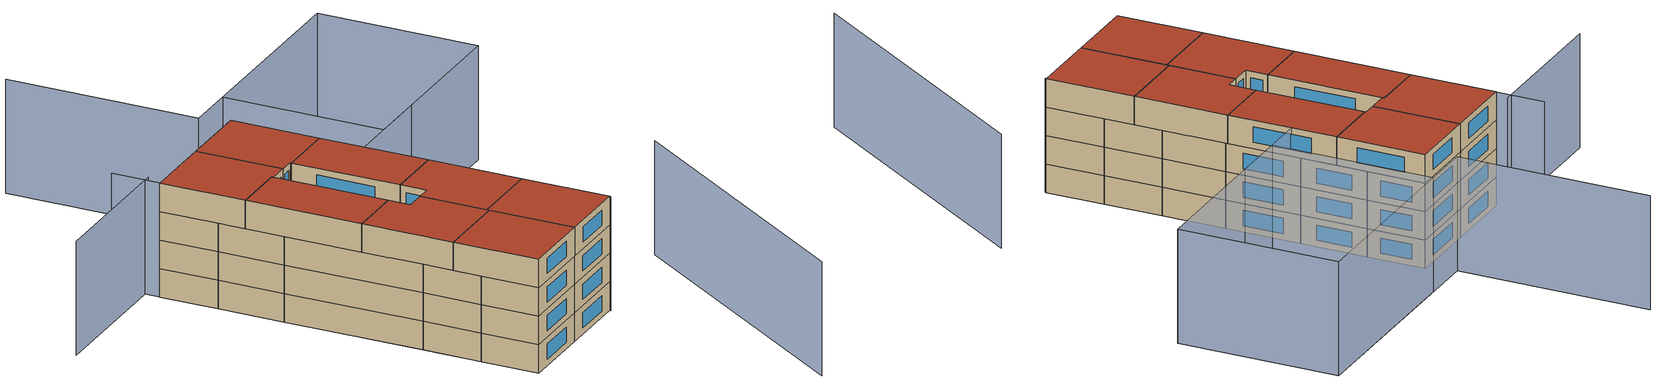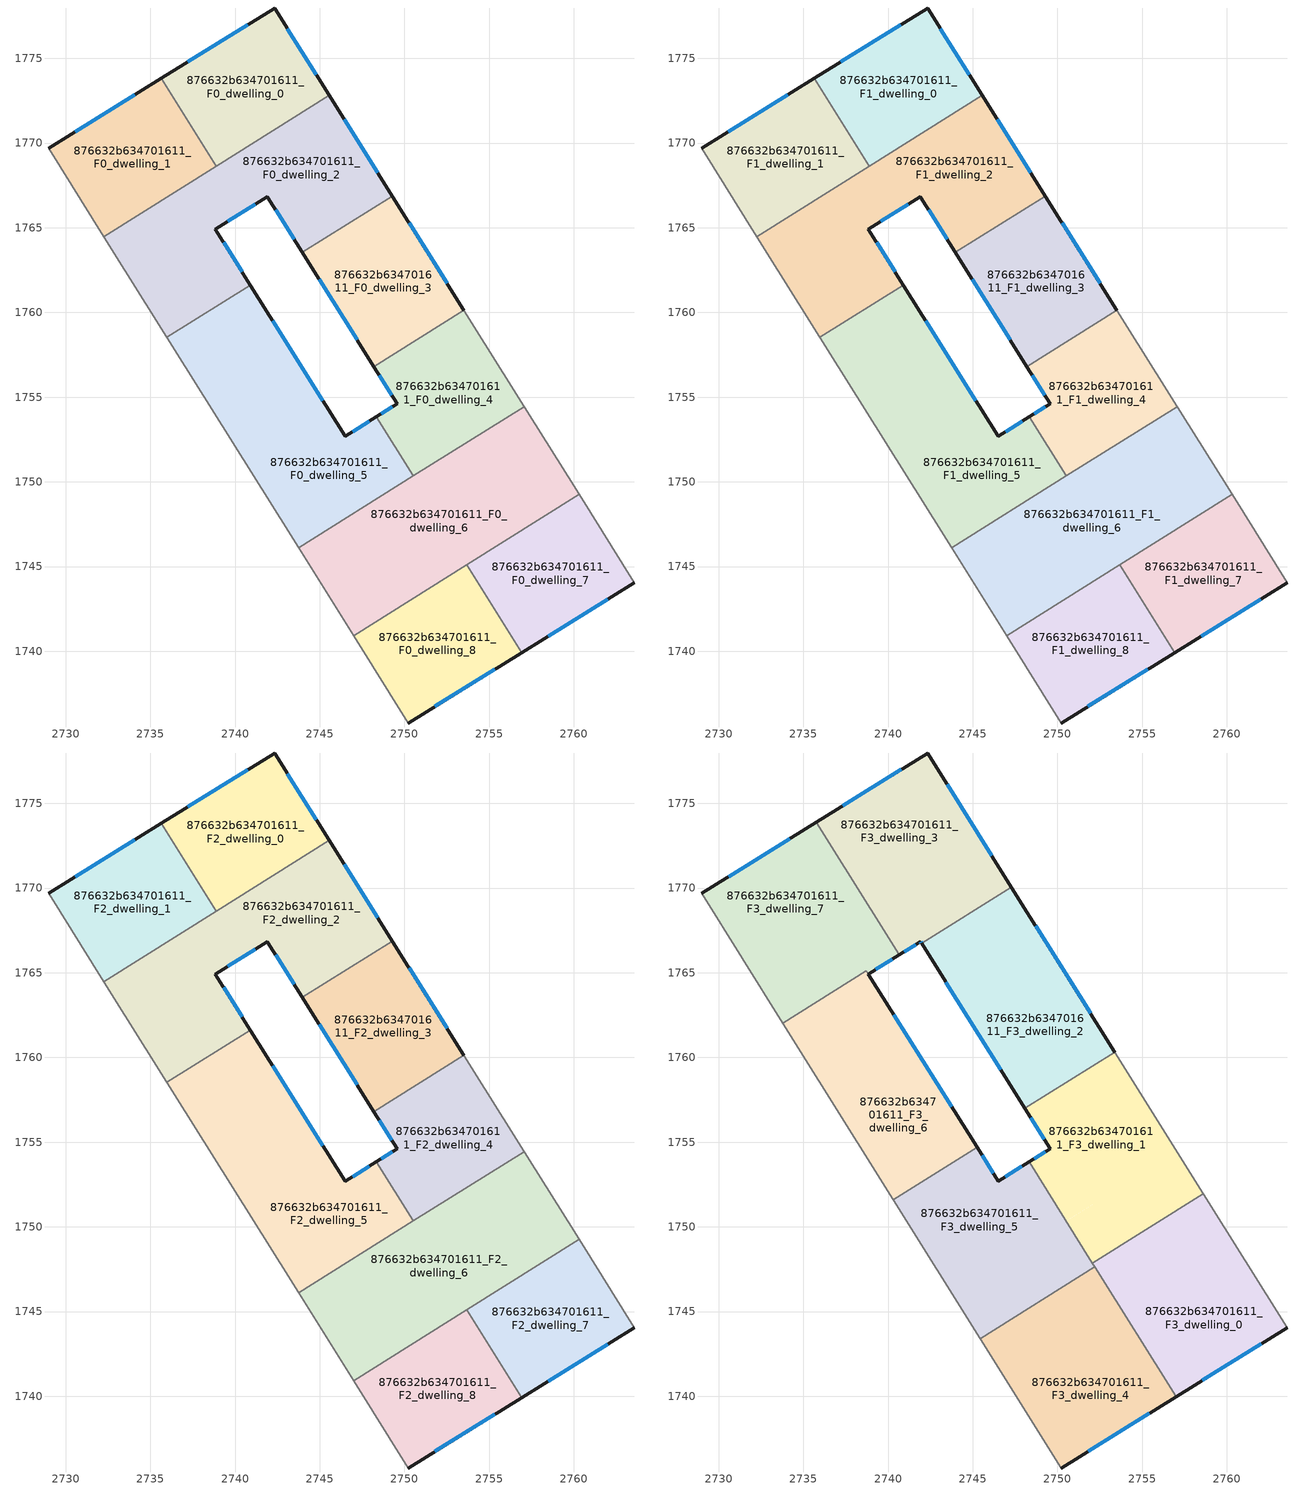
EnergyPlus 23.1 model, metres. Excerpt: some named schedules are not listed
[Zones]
876632b634701611_F0_dwelling_0
 floor ground (EU_floor_Construction): 2742.33,1777.97 2745.57,1772.81 2738.9,1768.64 2735.66,1773.82 z0
 wall outside (EU_wall_Construction): 2745.57,1772.81 2742.33,1777.97 2735.66,1773.82 z0:3
 wall to 876632b634701611_F0_dwelling_1 (EU_wall_Construction): 2735.66,1773.82 2738.9,1768.64 z0:3
 wall to 876632b634701611_F0_dwelling_2 (EU_wall_Construction): 2738.9,1768.64 2745.57,1772.81 z0:3
 window (EU_Window_Construction): 2744.81,1774.02 2743.09,1776.76 / 2740.76,1777 2737.22,1774.8 z0.7:2.3
876632b634701611_F0_dwelling_1
 floor ground (EU_floor_Construction): 2735.66,1773.82 2738.9,1768.64 2732.26,1764.48 2729,1769.68 z0
 wall outside (EU_wall_Construction): 2735.66,1773.82 2729,1769.68 z0:3
 wall adiabatic (EU_wall_Construction): 2729,1769.68 2732.26,1764.48 z0:3
 wall to 876632b634701611_F0_dwelling_2 (EU_wall_Construction): 2732.26,1764.48 2738.9,1768.64 z0:3
 window (EU_Window_Construction): 2734.09,1772.85 2730.56,1770.66 z0.7:2.3
876632b634701611_F0_dwelling_2
 floor ground (EU_floor_Construction): 2745.57,1772.81 2749.29,1766.87 2743.98,1763.54 2741.91,1766.84 2738.84,1764.93 2740.91,1761.62 2735.98,1758.54 2732.26,1764.48 z0
 wall outside (EU_wall_Construction): 2740.91,1761.62 2738.84,1764.93 2741.91,1766.84 2743.98,1763.54 / 2749.29,1766.87 2745.57,1772.81 z0:3
 wall to 876632b634701611_F0_dwelling_5 (EU_wall_Construction): 2735.98,1758.54 2740.91,1761.62 z0:3
 wall adiabatic (EU_wall_Construction): 2732.26,1764.48 2735.98,1758.54 z0:3
 wall to 876632b634701611_F0_dwelling_3 (EU_wall_Construction): 2743.98,1763.54 2749.29,1766.87 z0:3
 window (EU_Window_Construction): 2740.42,1762.4 2739.33,1764.15 / 2748.41,1768.26 2746.44,1771.41 / 2742.4,1766.07 2743.5,1764.32 / 2739.56,1765.38 2741.19,1766.39 z0.7:2.3
876632b634701611_F0_dwelling_3
 floor ground (EU_floor_Construction): 2749.29,1766.87 2753.51,1760.13 2748.2,1756.81 2743.98,1763.54 z0
 wall outside (EU_wall_Construction): 2753.51,1760.13 2749.29,1766.87 / 2743.98,1763.54 2748.2,1756.81 z0:3
 wall to 876632b634701611_F0_dwelling_4 (EU_wall_Construction): 2748.2,1756.81 2753.51,1760.13 z0:3
 window (EU_Window_Construction): 2752.51,1761.71 2750.28,1765.28 / 2744.97,1761.96 2747.21,1758.39 z0.7:2.3
876632b634701611_F0_dwelling_4
 floor ground (EU_floor_Construction): 2753.51,1760.13 2757.07,1754.44 2750.53,1750.35 2748.34,1753.84 2749.58,1754.61 2748.2,1756.81 z0
 wall outside (EU_wall_Construction): 2748.2,1756.81 2749.58,1754.61 2748.34,1753.84 z0:3
 wall adiabatic (EU_wall_Construction): 2757.07,1754.44 2753.51,1760.13 z0:3
 wall to 876632b634701611_F0_dwelling_5 (EU_wall_Construction): 2748.34,1753.84 2750.53,1750.35 z0:3
 wall to 876632b634701611_F0_dwelling_6 (EU_wall_Construction): 2750.53,1750.35 2757.07,1754.44 z0:3
 window (EU_Window_Construction): 2748.52,1756.29 2749.25,1755.13 / 2749.29,1754.43 2748.63,1754.02 z0.7:2.3
876632b634701611_F0_dwelling_5
 floor ground (EU_floor_Construction): 2748.34,1753.84 2750.53,1750.35 2743.76,1746.11 2735.98,1758.54 2740.91,1761.62 2746.5,1752.7 z0
 wall outside (EU_wall_Construction): 2748.34,1753.84 2746.5,1752.7 2740.91,1761.62 z0:3
 wall adiabatic (EU_wall_Construction): 2735.98,1758.54 2743.76,1746.11 z0:3
 wall to 876632b634701611_F0_dwelling_6 (EU_wall_Construction): 2743.76,1746.11 2750.53,1750.35 z0:3
 window (EU_Window_Construction): 2747.91,1753.57 2746.93,1752.96 / 2745.19,1754.79 2742.22,1759.53 z0.7:2.3
876632b634701611_F0_dwelling_6
 floor ground (EU_floor_Construction): 2757.07,1754.44 2760.31,1749.26 2747,1740.93 2743.76,1746.11 z0
 wall adiabatic (EU_wall_Construction): 2760.31,1749.26 2757.07,1754.44 / 2743.76,1746.11 2747,1740.93 z0:3
 wall to 876632b634701611_F0_dwelling_8 (EU_wall_Construction): 2747,1740.93 2753.67,1745.1 z0:3
 wall to 876632b634701611_F0_dwelling_7 (EU_wall_Construction): 2753.67,1745.1 2760.31,1749.26 z0:3
876632b634701611_F0_dwelling_7
 floor ground (EU_floor_Construction): 2760.31,1749.26 2763.57,1744.06 2756.91,1739.92 2753.67,1745.1 z0
 wall outside (EU_wall_Construction): 2756.91,1739.92 2763.57,1744.06 z0:3
 wall adiabatic (EU_wall_Construction): 2763.57,1744.06 2760.31,1749.26 z0:3
 wall to 876632b634701611_F0_dwelling_8 (EU_wall_Construction): 2753.67,1745.1 2756.91,1739.92 z0:3
 window (EU_Window_Construction): 2758.47,1740.89 2762,1743.09 z0.7:2.3
876632b634701611_F0_dwelling_8
 floor ground (EU_floor_Construction): 2753.67,1745.1 2756.91,1739.92 2750.23,1735.77 2747,1740.93 z0
 wall outside (EU_wall_Construction): 2750.23,1735.77 2756.91,1739.92 z0:3
 wall adiabatic (EU_wall_Construction): 2747,1740.93 2750.23,1735.77 z0:3
 window (EU_Window_Construction): 2751.8,1736.74 2755.34,1738.95 z0.7:2.3
876632b634701611_F1_dwelling_0
 floor to 876632b634701611_F0_dwelling_0 (EU_floor_Construction): 2742.33,1777.97 2745.57,1772.81 2738.9,1768.64 2735.66,1773.82 z3
 wall outside (EU_wall_Construction): 2745.57,1772.81 2742.33,1777.97 2735.66,1773.82 z3:6
 wall to 876632b634701611_F1_dwelling_1 (EU_wall_Construction): 2735.66,1773.82 2738.9,1768.64 z3:6
 wall to 876632b634701611_F1_dwelling_2 (EU_wall_Construction): 2738.9,1768.64 2745.57,1772.81 z3:6
 window (EU_Window_Construction): 2744.81,1774.02 2743.09,1776.76 / 2740.76,1777 2737.22,1774.8 z3.7:5.3
876632b634701611_F1_dwelling_1
 floor to 876632b634701611_F0_dwelling_1 (EU_floor_Construction): 2735.66,1773.82 2738.9,1768.64 2732.26,1764.48 2729,1769.68 z3
 wall outside (EU_wall_Construction): 2735.66,1773.82 2729,1769.68 z3:6
 wall adiabatic (EU_wall_Construction): 2729,1769.68 2732.26,1764.48 z3:6
 wall to 876632b634701611_F1_dwelling_2 (EU_wall_Construction): 2732.26,1764.48 2738.9,1768.64 z3:6
 window (EU_Window_Construction): 2734.09,1772.85 2730.56,1770.66 z3.7:5.3
876632b634701611_F1_dwelling_2
 floor to 876632b634701611_F0_dwelling_2 (EU_floor_Construction): 2745.57,1772.81 2749.29,1766.87 2743.98,1763.54 2741.91,1766.84 2738.84,1764.93 2740.91,1761.62 2735.98,1758.54 2732.26,1764.48 z3
 wall outside (EU_wall_Construction): 2740.91,1761.62 2738.84,1764.93 2741.91,1766.84 2743.98,1763.54 / 2749.29,1766.87 2745.57,1772.81 z3:6
 wall to 876632b634701611_F1_dwelling_5 (EU_wall_Construction): 2735.98,1758.54 2740.91,1761.62 z3:6
 wall adiabatic (EU_wall_Construction): 2732.26,1764.48 2735.98,1758.54 z3:6
 wall to 876632b634701611_F1_dwelling_3 (EU_wall_Construction): 2743.98,1763.54 2749.29,1766.87 z3:6
 window (EU_Window_Construction): 2740.42,1762.4 2739.33,1764.15 / 2748.41,1768.26 2746.44,1771.41 / 2742.4,1766.07 2743.5,1764.32 / 2739.56,1765.38 2741.19,1766.39 z3.7:5.3
876632b634701611_F1_dwelling_3
 floor to 876632b634701611_F0_dwelling_3 (EU_floor_Construction): 2749.29,1766.87 2753.51,1760.13 2748.2,1756.81 2743.98,1763.54 z3
 wall outside (EU_wall_Construction): 2753.51,1760.13 2749.29,1766.87 / 2743.98,1763.54 2748.2,1756.81 z3:6
 wall to 876632b634701611_F1_dwelling_4 (EU_wall_Construction): 2748.2,1756.81 2753.51,1760.13 z3:6
 window (EU_Window_Construction): 2752.51,1761.71 2750.28,1765.28 / 2744.97,1761.96 2747.21,1758.39 z3.7:5.3
876632b634701611_F1_dwelling_4
 floor to 876632b634701611_F0_dwelling_4 (EU_floor_Construction): 2753.51,1760.13 2757.07,1754.44 2750.53,1750.35 2748.34,1753.84 2749.58,1754.61 2748.2,1756.81 z3
 wall outside (EU_wall_Construction): 2748.2,1756.81 2749.58,1754.61 2748.34,1753.84 z3:6
 wall adiabatic (EU_wall_Construction): 2757.07,1754.44 2753.51,1760.13 z3:6
 wall to 876632b634701611_F1_dwelling_5 (EU_wall_Construction): 2748.34,1753.84 2750.53,1750.35 z3:6
 wall to 876632b634701611_F1_dwelling_6 (EU_wall_Construction): 2750.53,1750.35 2757.07,1754.44 z3:6
 window (EU_Window_Construction): 2748.52,1756.29 2749.25,1755.13 / 2749.29,1754.43 2748.63,1754.02 z3.7:5.3
876632b634701611_F1_dwelling_5
 floor to 876632b634701611_F0_dwelling_5 (EU_floor_Construction): 2748.34,1753.84 2750.53,1750.35 2743.76,1746.11 2735.98,1758.54 2740.91,1761.62 2746.5,1752.7 z3
 wall outside (EU_wall_Construction): 2748.34,1753.84 2746.5,1752.7 2740.91,1761.62 z3:6
 wall adiabatic (EU_wall_Construction): 2735.98,1758.54 2743.76,1746.11 z3:6
 wall to 876632b634701611_F1_dwelling_6 (EU_wall_Construction): 2743.76,1746.11 2750.53,1750.35 z3:6
 window (EU_Window_Construction): 2747.91,1753.57 2746.93,1752.96 / 2745.19,1754.79 2742.22,1759.53 z3.7:5.3
876632b634701611_F1_dwelling_6
 floor to 876632b634701611_F0_dwelling_6 (EU_floor_Construction): 2757.07,1754.44 2760.31,1749.26 2747,1740.93 2743.76,1746.11 z3
 wall adiabatic (EU_wall_Construction): 2760.31,1749.26 2757.07,1754.44 / 2743.76,1746.11 2747,1740.93 z3:6
 wall to 876632b634701611_F1_dwelling_8 (EU_wall_Construction): 2747,1740.93 2753.67,1745.1 z3:6
 wall to 876632b634701611_F1_dwelling_7 (EU_wall_Construction): 2753.67,1745.1 2760.31,1749.26 z3:6
876632b634701611_F1_dwelling_7
 floor to 876632b634701611_F0_dwelling_7 (EU_floor_Construction): 2760.31,1749.26 2763.57,1744.06 2756.91,1739.92 2753.67,1745.1 z3
 wall outside (EU_wall_Construction): 2756.91,1739.92 2763.57,1744.06 z3:6
 wall adiabatic (EU_wall_Construction): 2763.57,1744.06 2760.31,1749.26 z3:6
 wall to 876632b634701611_F1_dwelling_8 (EU_wall_Construction): 2753.67,1745.1 2756.91,1739.92 z3:6
 window (EU_Window_Construction): 2758.47,1740.89 2762,1743.09 z3.7:5.3
876632b634701611_F1_dwelling_8
 floor to 876632b634701611_F0_dwelling_8 (EU_floor_Construction): 2753.67,1745.1 2756.91,1739.92 2750.23,1735.77 2747,1740.93 z3
 wall outside (EU_wall_Construction): 2750.23,1735.77 2756.91,1739.92 z3:6
 wall adiabatic (EU_wall_Construction): 2747,1740.93 2750.23,1735.77 z3:6
 window (EU_Window_Construction): 2751.8,1736.74 2755.34,1738.95 z3.7:5.3
876632b634701611_F2_dwelling_0
 floor to 876632b634701611_F1_dwelling_0 (EU_floor_Construction): 2742.33,1777.97 2745.57,1772.81 2738.9,1768.64 2735.66,1773.82 z6
 wall outside (EU_wall_Construction): 2745.57,1772.81 2742.33,1777.97 2735.66,1773.82 z6:9
 wall to 876632b634701611_F2_dwelling_1 (EU_wall_Construction): 2735.66,1773.82 2738.9,1768.64 z6:9
 wall to 876632b634701611_F2_dwelling_2 (EU_wall_Construction): 2738.9,1768.64 2745.57,1772.81 z6:9
 window (EU_Window_Construction): 2744.81,1774.02 2743.09,1776.76 / 2740.76,1777 2737.22,1774.8 z6.7:8.3
876632b634701611_F2_dwelling_1
 floor to 876632b634701611_F1_dwelling_1 (EU_floor_Construction): 2735.66,1773.82 2738.9,1768.64 2732.26,1764.48 2729,1769.68 z6
 wall outside (EU_wall_Construction): 2735.66,1773.82 2729,1769.68 z6:9
 wall adiabatic (EU_wall_Construction): 2729,1769.68 2732.26,1764.48 z6:9
 wall to 876632b634701611_F2_dwelling_2 (EU_wall_Construction): 2732.26,1764.48 2738.9,1768.64 z6:9
 window (EU_Window_Construction): 2734.09,1772.85 2730.56,1770.66 z6.7:8.3
876632b634701611_F2_dwelling_2
 floor to 876632b634701611_F1_dwelling_2 (EU_floor_Construction): 2745.57,1772.81 2749.29,1766.87 2743.98,1763.54 2741.91,1766.84 2738.84,1764.93 2740.91,1761.62 2735.98,1758.54 2732.26,1764.48 z6
 wall outside (EU_wall_Construction): 2740.91,1761.62 2738.84,1764.93 2741.91,1766.84 2743.98,1763.54 / 2749.29,1766.87 2745.57,1772.81 z6:9
 wall to 876632b634701611_F2_dwelling_5 (EU_wall_Construction): 2735.98,1758.54 2740.91,1761.62 z6:9
 wall adiabatic (EU_wall_Construction): 2732.26,1764.48 2735.98,1758.54 z6:9
 wall to 876632b634701611_F2_dwelling_3 (EU_wall_Construction): 2743.98,1763.54 2749.29,1766.87 z6:9
 window (EU_Window_Construction): 2740.42,1762.4 2739.33,1764.15 / 2748.41,1768.26 2746.44,1771.41 / 2742.4,1766.07 2743.5,1764.32 / 2739.56,1765.38 2741.19,1766.39 z6.7:8.3
876632b634701611_F2_dwelling_3
 floor to 876632b634701611_F1_dwelling_3 (EU_floor_Construction): 2749.29,1766.87 2753.51,1760.13 2748.2,1756.81 2743.98,1763.54 z6
 wall outside (EU_wall_Construction): 2753.51,1760.13 2749.29,1766.87 / 2743.98,1763.54 2748.2,1756.81 z6:9
 wall to 876632b634701611_F2_dwelling_4 (EU_wall_Construction): 2748.2,1756.81 2753.51,1760.13 z6:9
 window (EU_Window_Construction): 2752.51,1761.71 2750.28,1765.28 / 2744.97,1761.96 2747.21,1758.39 z6.7:8.3
876632b634701611_F2_dwelling_4
 floor to 876632b634701611_F1_dwelling_4 (EU_floor_Construction): 2753.51,1760.13 2757.07,1754.44 2750.53,1750.35 2748.34,1753.84 2749.58,1754.61 2748.2,1756.81 z6
 wall outside (EU_wall_Construction): 2748.2,1756.81 2749.58,1754.61 2748.34,1753.84 z6:9
 wall adiabatic (EU_wall_Construction): 2757.07,1754.44 2753.51,1760.13 z6:9
 wall to 876632b634701611_F2_dwelling_5 (EU_wall_Construction): 2748.34,1753.84 2750.53,1750.35 z6:9
 wall to 876632b634701611_F2_dwelling_6 (EU_wall_Construction): 2750.53,1750.35 2757.07,1754.44 z6:9
 window (EU_Window_Construction): 2748.52,1756.29 2749.25,1755.13 / 2749.29,1754.43 2748.63,1754.02 z6.7:8.3
876632b634701611_F2_dwelling_5
 floor to 876632b634701611_F1_dwelling_5 (EU_floor_Construction): 2748.34,1753.84 2750.53,1750.35 2743.76,1746.11 2735.98,1758.54 2740.91,1761.62 2746.5,1752.7 z6
 wall outside (EU_wall_Construction): 2748.34,1753.84 2746.5,1752.7 2740.91,1761.62 z6:9
 wall adiabatic (EU_wall_Construction): 2735.98,1758.54 2743.76,1746.11 z6:9
 wall to 876632b634701611_F2_dwelling_6 (EU_wall_Construction): 2743.76,1746.11 2750.53,1750.35 z6:9
 window (EU_Window_Construction): 2747.91,1753.57 2746.93,1752.96 / 2745.19,1754.79 2742.22,1759.53 z6.7:8.3
876632b634701611_F2_dwelling_6
 floor to 876632b634701611_F1_dwelling_6 (EU_floor_Construction): 2757.07,1754.44 2760.31,1749.26 2747,1740.93 2743.76,1746.11 z6
 wall adiabatic (EU_wall_Construction): 2760.31,1749.26 2757.07,1754.44 / 2743.76,1746.11 2747,1740.93 z6:9
 wall to 876632b634701611_F2_dwelling_8 (EU_wall_Construction): 2747,1740.93 2753.67,1745.1 z6:9
 wall to 876632b634701611_F2_dwelling_7 (EU_wall_Construction): 2753.67,1745.1 2760.31,1749.26 z6:9
876632b634701611_F2_dwelling_7
 floor to 876632b634701611_F1_dwelling_7 (EU_floor_Construction): 2760.31,1749.26 2763.57,1744.06 2756.91,1739.92 2753.67,1745.1 z6
 wall outside (EU_wall_Construction): 2756.91,1739.92 2763.57,1744.06 z6:9
 wall adiabatic (EU_wall_Construction): 2763.57,1744.06 2760.31,1749.26 z6:9
 wall to 876632b634701611_F2_dwelling_8 (EU_wall_Construction): 2753.67,1745.1 2756.91,1739.92 z6:9
 window (EU_Window_Construction): 2758.47,1740.89 2762,1743.09 z6.7:8.3
876632b634701611_F2_dwelling_8
 floor to 876632b634701611_F1_dwelling_8 (EU_floor_Construction): 2753.67,1745.1 2756.91,1739.92 2750.23,1735.77 2747,1740.93 z6
 wall outside (EU_wall_Construction): 2750.23,1735.77 2756.91,1739.92 z6:9
 wall adiabatic (EU_wall_Construction): 2747,1740.93 2750.23,1735.77 z6:9
 window (EU_Window_Construction): 2751.8,1736.74 2755.34,1738.95 z6.7:8.3
876632b634701611_F3_dwelling_0
 floor to 876632b634701611_F2_dwelling_7 (EU_floor_Construction): 2760.31,1749.26 2763.57,1744.06 2757,1739.98 2753.76,1745.16 z9
 floor to 876632b634701611_F2_dwelling_6 (EU_floor_Construction): 2758.62,1751.96 2760.31,1749.26 2753.76,1745.16 2752.07,1747.86 z9
 wall outside (EU_wall_Construction): 2757,1739.98 2763.57,1744.06 z9:12
 wall adiabatic (EU_wall_Construction): 2763.57,1744.06 2758.62,1751.96 z9:12
 wall to 876632b634701611_F3_dwelling_1 (EU_wall_Construction): 2758.62,1751.96 2752.07,1747.86 z9:12
 wall to 876632b634701611_F3_dwelling_4 (EU_wall_Construction): 2752.21,1747.64 2757,1739.98 z9:12
 wall to 876632b634701611_F3_dwelling_5 (EU_wall_Construction): 2752.07,1747.86 2752.21,1747.64 z9:12
 window (EU_Window_Construction): 2758.54,1740.94 2762.03,1743.1 z9.7:11.3
 roof outside (EU_roof_Construction): 2763.57,1744.06 2758.62,1751.96 2752.07,1747.86 2757,1739.98 z12
876632b634701611_F3_dwelling_1
 floor to 876632b634701611_F2_dwelling_4 (EU_floor_Construction): 2753.5,1760.13 2757.07,1754.44 2750.53,1750.35 2748.34,1753.84 2749.58,1754.61 2748.2,1756.81 z9
 floor to 876632b634701611_F2_dwelling_5 (EU_floor_Construction): 2748.34,1753.84 2750.53,1750.35 2750.52,1750.34 2748.33,1753.83 z9
 floor to 876632b634701611_F2_dwelling_3 (EU_floor_Construction): 2753.39,1760.31 2753.5,1760.13 2748.2,1756.81 2748.08,1756.99 z9
 floor to 876632b634701611_F2_dwelling_6 (EU_floor_Construction): 2757.07,1754.44 2758.62,1751.96 2752.07,1747.86 2750.52,1750.34 z9
 wall outside (EU_wall_Construction): 2748.08,1756.99 2749.58,1754.61 2748.33,1753.83 z9:12
 wall to 876632b634701611_F3_dwelling_2 (EU_wall_Construction): 2753.39,1760.31 2748.08,1756.99 z9:12
 wall adiabatic (EU_wall_Construction): 2758.62,1751.96 2753.39,1760.31 z9:12
 wall to 876632b634701611_F3_dwelling_5 (EU_wall_Construction): 2748.33,1753.83 2752.07,1747.86 z9:12
 window (EU_Window_Construction): 2749.29,1754.43 2748.62,1754.02 / 2748.43,1756.43 2749.23,1755.17 z9.7:11.3
 roof outside (EU_roof_Construction): 2758.62,1751.96 2753.39,1760.31 2748.08,1756.99 2749.58,1754.61 2748.33,1753.83 2752.07,1747.86 z12
876632b634701611_F3_dwelling_2
 floor to 876632b634701611_F2_dwelling_3 (EU_floor_Construction): 2749.29,1766.87 2753.39,1760.31 2748.08,1756.99 2743.98,1763.54 z9
 floor to 876632b634701611_F2_dwelling_2 (EU_floor_Construction): 2747.28,1770.06 2749.29,1766.87 2743.98,1763.54 2741.98,1766.74 z9
 wall outside (EU_wall_Construction): 2741.98,1766.74 2748.08,1756.99 / 2753.39,1760.31 2747.28,1770.06 z9:12
 wall to 876632b634701611_F3_dwelling_3 (EU_wall_Construction): 2747.28,1770.06 2741.98,1766.74 z9:12
 window (EU_Window_Construction): 2743.41,1764.45 2746.65,1759.28 / 2751.96,1762.6 2748.72,1767.77 z9.7:11.3
 roof outside (EU_roof_Construction): 2753.39,1760.31 2747.28,1770.06 2741.98,1766.74 2748.08,1756.99 z12
876632b634701611_F3_dwelling_3
 floor to 876632b634701611_F2_dwelling_0 (EU_floor_Construction): 2742.33,1777.97 2745.57,1772.81 2739.02,1768.71 2735.78,1773.89 z9
 floor to 876632b634701611_F2_dwelling_2 (EU_floor_Construction): 2745.57,1772.81 2747.28,1770.06 2741.98,1766.74 2741.91,1766.84 2740.67,1766.07 2739.02,1768.71 z9
 wall outside (EU_wall_Construction): 2747.28,1770.06 2742.33,1777.97 2735.78,1773.89 / 2740.67,1766.07 2741.91,1766.84 2741.98,1766.74 z9:12
 wall to 876632b634701611_F3_dwelling_7 (EU_wall_Construction): 2735.78,1773.89 2740.67,1766.07 z9:12
 window (EU_Window_Construction): 2740.79,1777.02 2737.31,1774.85 / 2746.12,1771.92 2743.5,1776.12 / 2741.93,1766.82 2741.96,1766.76 / 2740.96,1766.25 2741.62,1766.66 z9.7:11.3
 roof outside (EU_roof_Construction): 2747.28,1770.06 2742.33,1777.97 2735.78,1773.89 2740.67,1766.07 2741.91,1766.84 2741.98,1766.74 z12
876632b634701611_F3_dwelling_4
 floor to 876632b634701611_F2_dwelling_8 (EU_floor_Construction): 2753.67,1745.1 2756.91,1739.92 2750.23,1735.77 2747,1740.93 z9
 floor to 876632b634701611_F2_dwelling_7 (EU_floor_Construction): 2753.76,1745.16 2757,1739.98 2756.91,1739.92 2753.67,1745.1 z9
 floor to 876632b634701611_F2_dwelling_6 (EU_floor_Construction): 2752.21,1747.64 2753.76,1745.16 2747,1740.93 2745.45,1743.41 z9
 wall outside (EU_wall_Construction): 2750.23,1735.77 2757,1739.98 z9:12
 wall adiabatic (EU_wall_Construction): 2745.45,1743.41 2750.23,1735.77 z9:12
 wall to 876632b634701611_F3_dwelling_5 (EU_wall_Construction): 2752.21,1747.64 2745.45,1743.41 z9:12
 window (EU_Window_Construction): 2751.82,1736.76 2755.41,1738.99 z9.7:11.3
 roof outside (EU_roof_Construction): 2757,1739.98 2752.21,1747.64 2745.45,1743.41 2750.23,1735.77 z12
876632b634701611_F3_dwelling_5
 floor to 876632b634701611_F2_dwelling_5 (EU_floor_Construction): 2748.33,1753.83 2750.52,1750.34 2743.76,1746.11 2740.32,1751.6 2745.25,1754.69 2746.5,1752.7 z9
 floor to 876632b634701611_F2_dwelling_6 (EU_floor_Construction): 2750.52,1750.34 2752.21,1747.64 2745.45,1743.41 2743.76,1746.11 z9
 wall outside (EU_wall_Construction): 2748.33,1753.83 2746.5,1752.7 2745.25,1754.69 z9:12
 wall adiabatic (EU_wall_Construction): 2740.32,1751.6 2745.45,1743.41 z9:12
 wall to 876632b634701611_F3_dwelling_6 (EU_wall_Construction): 2745.25,1754.69 2740.32,1751.6 z9:12
 window (EU_Window_Construction): 2747.9,1753.57 2746.93,1752.96 / 2746.21,1753.16 2745.55,1754.22 z9.7:11.3
 roof outside (EU_roof_Construction): 2752.21,1747.64 2748.33,1753.83 2746.5,1752.7 2745.25,1754.69 2740.32,1751.6 2745.45,1743.41 z12
876632b634701611_F3_dwelling_6
 floor to 876632b634701611_F2_dwelling_5 (EU_floor_Construction): 2740.91,1761.62 2745.25,1754.69 2740.32,1751.6 2735.98,1758.54 z9
 floor to 876632b634701611_F2_dwelling_2 (EU_floor_Construction): 2738.73,1765.11 2740.91,1761.62 2735.98,1758.54 2733.8,1762.02 z9
 wall outside (EU_wall_Construction): 2745.25,1754.69 2738.84,1764.92 z9:12
 wall adiabatic (EU_wall_Construction): 2733.8,1762.02 2740.32,1751.6 z9:12
 wall to 876632b634701611_F3_dwelling_7 (EU_wall_Construction): 2738.84,1764.93 2738.73,1765.11 2733.8,1762.02 z9:12
 window (EU_Window_Construction): 2743.75,1757.09 2740.35,1762.52 z9.7:11.3
 roof outside (EU_roof_Construction): 2745.25,1754.69 2738.84,1764.92 2738.73,1765.11 2733.8,1762.02 2740.32,1751.6 z12
876632b634701611_F3_dwelling_7
 floor to 876632b634701611_F2_dwelling_1 (EU_floor_Construction): 2735.66,1773.82 2738.9,1768.64 2732.26,1764.48 2729,1769.68 z9
 floor to 876632b634701611_F2_dwelling_0 (EU_floor_Construction): 2735.78,1773.89 2739.02,1768.71 2738.9,1768.64 2735.66,1773.82 z9
 floor to 876632b634701611_F2_dwelling_2 (EU_floor_Construction): 2739.02,1768.71 2740.67,1766.07 2738.84,1764.93 2738.73,1765.11 2733.8,1762.02 2732.26,1764.48 z9
 wall outside (EU_wall_Construction): 2735.78,1773.89 2729,1769.68 / 2738.84,1764.93 2740.67,1766.07 z9:12
 wall adiabatic (EU_wall_Construction): 2729,1769.68 2733.8,1762.02 z9:12
 window (EU_Window_Construction): 2734.18,1772.91 2730.59,1770.67 / 2739.27,1765.19 2740.24,1765.8 z9.7:11.3
 roof outside (EU_roof_Construction): 2738.84,1764.93 2740.67,1766.07 2735.78,1773.89 2729,1769.68 2733.8,1762.02 2738.73,1765.11 z12
shading: 2772.68,1720.73 2773.92,1752.36 / 2726.31,1773.98 2750.23,1735.77 / 2763.6,1744 2749.8,1766.05 / 2749.8,1766.05 2771.26,1779.48 / 2728.78,1771.42 2715.19,1762.91 / 2762.25,1793.88 2740.04,1780.06 / 2740.04,1780.06 2729.26,1797.37 / 2744.49,1782.83 2762.28,1793.91 / 2762.28,1793.91 2771.28,1779.45 / 2771.28,1779.45 2753.49,1768.38 / 2753.49,1768.38 2744.49,1782.83 z0:12
[Building]
EU S2 Campaign: North Axis=0; Terrain=City; Solar Distribution=FullExterior
[Site:Location]
Budapest.Ferenc.Liszt.Intl.AP: Latitude=47.437; Longitude=19.256; Time Zone=1; Elevation=185
[SizingPeriod:WeatherFileDays]
AnnualSizingPeriod: Begin Month=1; Begin Day of Month=1; End Month=12; End Day of Month=31; Day of Week for Start Day=Monday; Use Weather File Daylight Saving Period=No; Use Weather File Rain and Snow Indicators=No
[MATERIAL]
EU_InternalMass_Material: Roughness=MediumRough; Thickness=0.1; Conductivity=1; Density=1800; Specific Heat=900; Thermal Absorptance=0.9; Solar Absorptance=0.7; Visible Absorptance=0.7
[MATERIAL:NOMASS] Roughness=MediumRough; Thermal Absorptance=0.9; Solar Absorptance=0.7; Visible Absorptance=0.7
Name | Thermal Resistance
EU_wall_NoMass | 0.832559
EU_roof_NoMass | 1.39638
EU_floor_NoMass | 0.872794
[WINDOWMATERIAL:SIMPLEGLAZINGSYSTEM]
EU_Window_SimpleGlazing: UFactor=2.79869; Solar Heat Gain Coefficient=0.75; Visible Transmittance=0.75
[CONSTRUCTION]
EU_wall_Construction: EU_wall_NoMass
EU_roof_Construction: EU_roof_NoMass
EU_floor_Construction: EU_floor_NoMass
EU_Window_Construction: EU_Window_SimpleGlazing
EU_InternalMass_Construction: EU_InternalMass_Material
[ZONE] Type=1; Multiplier=1; Ceiling Height=autocalculate; Floor Area=autocalculate; Part of Total Floor Area=Yes
Name | Volume
876632b634701611_F0_dwelling_0; 876632b634701611_F1_dwelling_0; 876632b634701611_F2_dwelling_0; 876632b634701611_F0_dwelling_8; 876632b634701611_F1_dwelling_8; 876632b634701611_F2_dwelling_8 | 143.973
876632b634701611_F3_dwelling_0 | 215.975
876632b634701611_F0_dwelling_1; 876632b634701611_F1_dwelling_1; 876632b634701611_F2_dwelling_1 | 143.987
876632b634701611_F3_dwelling_1 | 215.981
876632b634701611_F0_dwelling_2; 876632b634701611_F1_dwelling_2; 876632b634701611_F2_dwelling_2 | 287.968
876632b634701611_F3_dwelling_2 | 215.992
876632b634701611_F0_dwelling_3; 876632b634701611_F1_dwelling_3; 876632b634701611_F2_dwelling_3 | 149.257
876632b634701611_F3_dwelling_3 | 215.967
876632b634701611_F0_dwelling_4; 876632b634701611_F1_dwelling_4; 876632b634701611_F2_dwelling_4 | 143.98
876632b634701611_F3_dwelling_4 | 215.969
876632b634701611_F0_dwelling_5; 876632b634701611_F1_dwelling_5; 876632b634701611_F2_dwelling_5 | 282.712
876632b634701611_F3_dwelling_5 | 215.978
876632b634701611_F0_dwelling_6; 876632b634701611_F1_dwelling_6; 876632b634701611_F2_dwelling_6 | 287.99
876632b634701611_F3_dwelling_6 | 214.6
876632b634701611_F0_dwelling_7; 876632b634701611_F1_dwelling_7; 876632b634701611_F2_dwelling_7 | 143.983
876632b634701611_F3_dwelling_7 | 217.368
[INTERNALMASS] Construction=EU_InternalMass_Construction
Name | Zone or ZoneList | Surface Area
876632b634701611_F0_dwelling_0_EU_InternalMass | 876632b634701611_F0_dwelling_0 | 47.9908
876632b634701611_F0_dwelling_1_EU_InternalMass | 876632b634701611_F0_dwelling_1 | 47.9956
876632b634701611_F0_dwelling_2_EU_InternalMass | 876632b634701611_F0_dwelling_2 | 95.9894
876632b634701611_F0_dwelling_3_EU_InternalMass | 876632b634701611_F0_dwelling_3 | 49.7525
876632b634701611_F0_dwelling_4_EU_InternalMass | 876632b634701611_F0_dwelling_4 | 47.9934
876632b634701611_F0_dwelling_5_EU_InternalMass | 876632b634701611_F0_dwelling_5 | 94.2427
876632b634701611_F0_dwelling_6_EU_InternalMass | 876632b634701611_F0_dwelling_6 | 95.9966
876632b634701611_F0_dwelling_7_EU_InternalMass | 876632b634701611_F0_dwelling_7 | 47.9944
876632b634701611_F0_dwelling_8_EU_InternalMass | 876632b634701611_F0_dwelling_8 | 47.9908
876632b634701611_F1_dwelling_0_EU_InternalMass | 876632b634701611_F1_dwelling_0 | 47.9908
876632b634701611_F1_dwelling_1_EU_InternalMass | 876632b634701611_F1_dwelling_1 | 47.9956
876632b634701611_F1_dwelling_2_EU_InternalMass | 876632b634701611_F1_dwelling_2 | 95.9894
876632b634701611_F1_dwelling_3_EU_InternalMass | 876632b634701611_F1_dwelling_3 | 49.7525
876632b634701611_F1_dwelling_4_EU_InternalMass | 876632b634701611_F1_dwelling_4 | 47.9934
876632b634701611_F1_dwelling_5_EU_InternalMass | 876632b634701611_F1_dwelling_5 | 94.2427
876632b634701611_F1_dwelling_6_EU_InternalMass | 876632b634701611_F1_dwelling_6 | 95.9966
876632b634701611_F1_dwelling_7_EU_InternalMass | 876632b634701611_F1_dwelling_7 | 47.9944
876632b634701611_F1_dwelling_8_EU_InternalMass | 876632b634701611_F1_dwelling_8 | 47.9908
876632b634701611_F2_dwelling_0_EU_InternalMass | 876632b634701611_F2_dwelling_0 | 47.9908
876632b634701611_F2_dwelling_1_EU_InternalMass | 876632b634701611_F2_dwelling_1 | 47.9956
876632b634701611_F2_dwelling_2_EU_InternalMass | 876632b634701611_F2_dwelling_2 | 95.9894
876632b634701611_F2_dwelling_3_EU_InternalMass | 876632b634701611_F2_dwelling_3 | 49.7525
876632b634701611_F2_dwelling_4_EU_InternalMass | 876632b634701611_F2_dwelling_4 | 47.9934
876632b634701611_F2_dwelling_5_EU_InternalMass | 876632b634701611_F2_dwelling_5 | 94.2427
876632b634701611_F2_dwelling_6_EU_InternalMass | 876632b634701611_F2_dwelling_6 | 95.9966
876632b634701611_F2_dwelling_7_EU_InternalMass | 876632b634701611_F2_dwelling_7 | 47.9944
876632b634701611_F2_dwelling_8_EU_InternalMass | 876632b634701611_F2_dwelling_8 | 47.9908
876632b634701611_F3_dwelling_0_EU_InternalMass | 876632b634701611_F3_dwelling_0 | 71.9917
876632b634701611_F3_dwelling_1_EU_InternalMass | 876632b634701611_F3_dwelling_1 | 71.9935
876632b634701611_F3_dwelling_2_EU_InternalMass | 876632b634701611_F3_dwelling_2 | 71.9976
876632b634701611_F3_dwelling_3_EU_InternalMass | 876632b634701611_F3_dwelling_3 | 71.9892
876632b634701611_F3_dwelling_4_EU_InternalMass | 876632b634701611_F3_dwelling_4 | 71.9897
876632b634701611_F3_dwelling_5_EU_InternalMass | 876632b634701611_F3_dwelling_5 | 71.9928
876632b634701611_F3_dwelling_6_EU_InternalMass | 876632b634701611_F3_dwelling_6 | 71.5321
876632b634701611_F3_dwelling_7_EU_InternalMass | 876632b634701611_F3_dwelling_7 | 72.4549
[OTHEREQUIPMENT] Fuel Type=Electricity; Design Level Calculation Method=Watts/Area; Power per Zone Floor Area=1; Fraction Latent=0; Fraction Radiant=0; Fraction Lost=0; Carbon Dioxide Generation Rate=0; EndUse Subcategory=EU_Step8_InternalGains
Name | Zone or ZoneList or Space or SpaceList | Schedule
EU_Step8_InternalGain_876632b634701611_F0_dwelling_0_f000 | 876632b634701611_F0_dwelling_0 | EU_Step8_GainSchedule_876632b634701611_F0_dwelling_0_f000
EU_Step8_InternalGain_876632b634701611_F0_dwelling_1_f000 | 876632b634701611_F0_dwelling_1 | EU_Step8_GainSchedule_876632b634701611_F0_dwelling_1_f000
EU_Step8_InternalGain_876632b634701611_F0_dwelling_2_f000 | 876632b634701611_F0_dwelling_2 | EU_Step8_GainSchedule_876632b634701611_F0_dwelling_2_f000
EU_Step8_InternalGain_876632b634701611_F0_dwelling_3_f000 | 876632b634701611_F0_dwelling_3 | EU_Step8_GainSchedule_876632b634701611_F0_dwelling_3_f000
EU_Step8_InternalGain_876632b634701611_F0_dwelling_4_f000 | 876632b634701611_F0_dwelling_4 | EU_Step8_GainSchedule_876632b634701611_F0_dwelling_4_f000
EU_Step8_InternalGain_876632b634701611_F0_dwelling_5_f000 | 876632b634701611_F0_dwelling_5 | EU_Step8_GainSchedule_876632b634701611_F0_dwelling_5_f000
EU_Step8_InternalGain_876632b634701611_F0_dwelling_6_f000 | 876632b634701611_F0_dwelling_6 | EU_Step8_GainSchedule_876632b634701611_F0_dwelling_6_f000
EU_Step8_InternalGain_876632b634701611_F0_dwelling_7_f000 | 876632b634701611_F0_dwelling_7 | EU_Step8_GainSchedule_876632b634701611_F0_dwelling_7_f000
EU_Step8_InternalGain_876632b634701611_F0_dwelling_8_f000 | 876632b634701611_F0_dwelling_8 | EU_Step8_GainSchedule_876632b634701611_F0_dwelling_8_f000
EU_Step8_InternalGain_876632b634701611_F1_dwelling_0_f000 | 876632b634701611_F1_dwelling_0 | EU_Step8_GainSchedule_876632b634701611_F1_dwelling_0_f000
EU_Step8_InternalGain_876632b634701611_F1_dwelling_1_f000 | 876632b634701611_F1_dwelling_1 | EU_Step8_GainSchedule_876632b634701611_F1_dwelling_1_f000
EU_Step8_InternalGain_876632b634701611_F1_dwelling_2_f000 | 876632b634701611_F1_dwelling_2 | EU_Step8_GainSchedule_876632b634701611_F1_dwelling_2_f000
EU_Step8_InternalGain_876632b634701611_F1_dwelling_3_f000 | 876632b634701611_F1_dwelling_3 | EU_Step8_GainSchedule_876632b634701611_F1_dwelling_3_f000
EU_Step8_InternalGain_876632b634701611_F1_dwelling_4_f000 | 876632b634701611_F1_dwelling_4 | EU_Step8_GainSchedule_876632b634701611_F1_dwelling_4_f000
EU_Step8_InternalGain_876632b634701611_F1_dwelling_5_f000 | 876632b634701611_F1_dwelling_5 | EU_Step8_GainSchedule_876632b634701611_F1_dwelling_5_f000
EU_Step8_InternalGain_876632b634701611_F1_dwelling_6_f000 | 876632b634701611_F1_dwelling_6 | EU_Step8_GainSchedule_876632b634701611_F1_dwelling_6_f000
EU_Step8_InternalGain_876632b634701611_F1_dwelling_7_f000 | 876632b634701611_F1_dwelling_7 | EU_Step8_GainSchedule_876632b634701611_F1_dwelling_7_f000
EU_Step8_InternalGain_876632b634701611_F1_dwelling_8_f000 | 876632b634701611_F1_dwelling_8 | EU_Step8_GainSchedule_876632b634701611_F1_dwelling_8_f000
EU_Step8_InternalGain_876632b634701611_F2_dwelling_0_f000 | 876632b634701611_F2_dwelling_0 | EU_Step8_GainSchedule_876632b634701611_F2_dwelling_0_f000
EU_Step8_InternalGain_876632b634701611_F2_dwelling_1_f000 | 876632b634701611_F2_dwelling_1 | EU_Step8_GainSchedule_876632b634701611_F2_dwelling_1_f000
EU_Step8_InternalGain_876632b634701611_F2_dwelling_2_f000 | 876632b634701611_F2_dwelling_2 | EU_Step8_GainSchedule_876632b634701611_F2_dwelling_2_f000
EU_Step8_InternalGain_876632b634701611_F2_dwelling_3_f000 | 876632b634701611_F2_dwelling_3 | EU_Step8_GainSchedule_876632b634701611_F2_dwelling_3_f000
EU_Step8_InternalGain_876632b634701611_F2_dwelling_4_f000 | 876632b634701611_F2_dwelling_4 | EU_Step8_GainSchedule_876632b634701611_F2_dwelling_4_f000
EU_Step8_InternalGain_876632b634701611_F2_dwelling_5_f000 | 876632b634701611_F2_dwelling_5 | EU_Step8_GainSchedule_876632b634701611_F2_dwelling_5_f000
EU_Step8_InternalGain_876632b634701611_F2_dwelling_6_f000 | 876632b634701611_F2_dwelling_6 | EU_Step8_GainSchedule_876632b634701611_F2_dwelling_6_f000
EU_Step8_InternalGain_876632b634701611_F2_dwelling_7_f000 | 876632b634701611_F2_dwelling_7 | EU_Step8_GainSchedule_876632b634701611_F2_dwelling_7_f000
EU_Step8_InternalGain_876632b634701611_F2_dwelling_8_f000 | 876632b634701611_F2_dwelling_8 | EU_Step8_GainSchedule_876632b634701611_F2_dwelling_8_f000
EU_Step8_InternalGain_876632b634701611_F3_dwelling_0_f000 | 876632b634701611_F3_dwelling_0 | EU_Step8_GainSchedule_876632b634701611_F3_dwelling_0_f000
EU_Step8_InternalGain_876632b634701611_F3_dwelling_1_f000 | 876632b634701611_F3_dwelling_1 | EU_Step8_GainSchedule_876632b634701611_F3_dwelling_1_f000
EU_Step8_InternalGain_876632b634701611_F3_dwelling_2_f000 | 876632b634701611_F3_dwelling_2 | EU_Step8_GainSchedule_876632b634701611_F3_dwelling_2_f000
EU_Step8_InternalGain_876632b634701611_F3_dwelling_3_f000 | 876632b634701611_F3_dwelling_3 | EU_Step8_GainSchedule_876632b634701611_F3_dwelling_3_f000
EU_Step8_InternalGain_876632b634701611_F3_dwelling_4_f000 | 876632b634701611_F3_dwelling_4 | EU_Step8_GainSchedule_876632b634701611_F3_dwelling_4_f000
EU_Step8_InternalGain_876632b634701611_F3_dwelling_5_f000 | 876632b634701611_F3_dwelling_5 | EU_Step8_GainSchedule_876632b634701611_F3_dwelling_5_f000
EU_Step8_InternalGain_876632b634701611_F3_dwelling_6_f000 | 876632b634701611_F3_dwelling_6 | EU_Step8_GainSchedule_876632b634701611_F3_dwelling_6_f000
EU_Step8_InternalGain_876632b634701611_F3_dwelling_7_f000 | 876632b634701611_F3_dwelling_7 | EU_Step8_GainSchedule_876632b634701611_F3_dwelling_7_f000
[ZONEVENTILATION:DESIGNFLOWRATE] Schedule=EU_AlwaysOn; Design Flow Rate Calculation Method=AirChanges/Hour; Air Changes per Hour=0.475469; Ventilation Type=Natural; Fan Pressure Rise=0; Fan Total Efficiency=1; Constant Term Coefficient=1; Temperature Term Coefficient=0; Velocity Term Coefficient=0; Velocity Squared Term Coefficient=0; Minimum Indoor Temperature=-100; Maximum Indoor Temperature=100; Delta Temperature=-100; Minimum Outdoor Temperature=-100; Maximum Outdoor Temperature=100; Maximum Wind Speed=40
Name | Zone or ZoneList or Space or SpaceList
EU_ConstantAir_876632b634701611_F0_dwelling_0 | 876632b634701611_F0_dwelling_0
EU_ConstantAir_876632b634701611_F0_dwelling_1 | 876632b634701611_F0_dwelling_1
EU_ConstantAir_876632b634701611_F0_dwelling_2 | 876632b634701611_F0_dwelling_2
EU_ConstantAir_876632b634701611_F0_dwelling_3 | 876632b634701611_F0_dwelling_3
EU_ConstantAir_876632b634701611_F0_dwelling_4 | 876632b634701611_F0_dwelling_4
EU_ConstantAir_876632b634701611_F0_dwelling_5 | 876632b634701611_F0_dwelling_5
EU_ConstantAir_876632b634701611_F0_dwelling_6 | 876632b634701611_F0_dwelling_6
EU_ConstantAir_876632b634701611_F0_dwelling_7 | 876632b634701611_F0_dwelling_7
EU_ConstantAir_876632b634701611_F0_dwelling_8 | 876632b634701611_F0_dwelling_8
EU_ConstantAir_876632b634701611_F1_dwelling_0 | 876632b634701611_F1_dwelling_0
EU_ConstantAir_876632b634701611_F1_dwelling_1 | 876632b634701611_F1_dwelling_1
EU_ConstantAir_876632b634701611_F1_dwelling_2 | 876632b634701611_F1_dwelling_2
EU_ConstantAir_876632b634701611_F1_dwelling_3 | 876632b634701611_F1_dwelling_3
EU_ConstantAir_876632b634701611_F1_dwelling_4 | 876632b634701611_F1_dwelling_4
EU_ConstantAir_876632b634701611_F1_dwelling_5 | 876632b634701611_F1_dwelling_5
EU_ConstantAir_876632b634701611_F1_dwelling_6 | 876632b634701611_F1_dwelling_6
EU_ConstantAir_876632b634701611_F1_dwelling_7 | 876632b634701611_F1_dwelling_7
EU_ConstantAir_876632b634701611_F1_dwelling_8 | 876632b634701611_F1_dwelling_8
EU_ConstantAir_876632b634701611_F2_dwelling_0 | 876632b634701611_F2_dwelling_0
EU_ConstantAir_876632b634701611_F2_dwelling_1 | 876632b634701611_F2_dwelling_1
EU_ConstantAir_876632b634701611_F2_dwelling_2 | 876632b634701611_F2_dwelling_2
EU_ConstantAir_876632b634701611_F2_dwelling_3 | 876632b634701611_F2_dwelling_3
EU_ConstantAir_876632b634701611_F2_dwelling_4 | 876632b634701611_F2_dwelling_4
EU_ConstantAir_876632b634701611_F2_dwelling_5 | 876632b634701611_F2_dwelling_5
EU_ConstantAir_876632b634701611_F2_dwelling_6 | 876632b634701611_F2_dwelling_6
EU_ConstantAir_876632b634701611_F2_dwelling_7 | 876632b634701611_F2_dwelling_7
EU_ConstantAir_876632b634701611_F2_dwelling_8 | 876632b634701611_F2_dwelling_8
EU_ConstantAir_876632b634701611_F3_dwelling_0 | 876632b634701611_F3_dwelling_0
EU_ConstantAir_876632b634701611_F3_dwelling_1 | 876632b634701611_F3_dwelling_1
EU_ConstantAir_876632b634701611_F3_dwelling_2 | 876632b634701611_F3_dwelling_2
EU_ConstantAir_876632b634701611_F3_dwelling_3 | 876632b634701611_F3_dwelling_3
EU_ConstantAir_876632b634701611_F3_dwelling_4 | 876632b634701611_F3_dwelling_4
EU_ConstantAir_876632b634701611_F3_dwelling_5 | 876632b634701611_F3_dwelling_5
EU_ConstantAir_876632b634701611_F3_dwelling_6 | 876632b634701611_F3_dwelling_6
EU_ConstantAir_876632b634701611_F3_dwelling_7 | 876632b634701611_F3_dwelling_7
[HVACTEMPLATE:ZONE:IDEALLOADSAIRSYSTEM] System Availability Schedule=EU_AlwaysOn; Maximum Heating Supply Air Temperature=50; Minimum Cooling Supply Air Temperature=13; Maximum Heating Supply Air Humidity Ratio=0.0156; Minimum Cooling Supply Air Humidity Ratio=0.0077; Heating Limit=NoLimit; Cooling Limit=NoLimit; Heating Availability Schedule=EU_AlwaysOn; Cooling Availability Schedule=EU_CoolingOff; Dehumidification Control Type=ConstantSensibleHeatRatio; Cooling Sensible Heat Ratio=0.7; Dehumidification Setpoint=60; Humidification Control Type=None; Humidification Setpoint=30; Outdoor Air Method=None; Outdoor Air Flow Rate per Person=0.00944; Outdoor Air Flow Rate per Zone Floor Area=0; Outdoor Air Flow Rate per Zone=0; Demand Controlled Ventilation Type=None; Outdoor Air Economizer Type=NoEconomizer; Heat Recovery Type=None; Sensible Heat Recovery Effectiveness=0.7; Latent Heat Recovery Effectiveness=0.65
Name | Template Thermostat
876632b634701611_F0_dwelling_0 | EU_HeatOnly_876632b634701611_F0_dwelling_0
876632b634701611_F0_dwelling_1 | EU_HeatOnly_876632b634701611_F0_dwelling_1
876632b634701611_F0_dwelling_2 | EU_HeatOnly_876632b634701611_F0_dwelling_2
876632b634701611_F0_dwelling_3 | EU_HeatOnly_876632b634701611_F0_dwelling_3
876632b634701611_F0_dwelling_4 | EU_HeatOnly_876632b634701611_F0_dwelling_4
876632b634701611_F0_dwelling_5 | EU_HeatOnly_876632b634701611_F0_dwelling_5
876632b634701611_F0_dwelling_6 | EU_HeatOnly_876632b634701611_F0_dwelling_6
876632b634701611_F0_dwelling_7 | EU_HeatOnly_876632b634701611_F0_dwelling_7
876632b634701611_F0_dwelling_8 | EU_HeatOnly_876632b634701611_F0_dwelling_8
876632b634701611_F1_dwelling_0 | EU_HeatOnly_876632b634701611_F1_dwelling_0
876632b634701611_F1_dwelling_1 | EU_HeatOnly_876632b634701611_F1_dwelling_1
876632b634701611_F1_dwelling_2 | EU_HeatOnly_876632b634701611_F1_dwelling_2
876632b634701611_F1_dwelling_3 | EU_HeatOnly_876632b634701611_F1_dwelling_3
876632b634701611_F1_dwelling_4 | EU_HeatOnly_876632b634701611_F1_dwelling_4
876632b634701611_F1_dwelling_5 | EU_HeatOnly_876632b634701611_F1_dwelling_5
876632b634701611_F1_dwelling_6 | EU_HeatOnly_876632b634701611_F1_dwelling_6
876632b634701611_F1_dwelling_7 | EU_HeatOnly_876632b634701611_F1_dwelling_7
876632b634701611_F1_dwelling_8 | EU_HeatOnly_876632b634701611_F1_dwelling_8
876632b634701611_F2_dwelling_0 | EU_HeatOnly_876632b634701611_F2_dwelling_0
876632b634701611_F2_dwelling_1 | EU_HeatOnly_876632b634701611_F2_dwelling_1
876632b634701611_F2_dwelling_2 | EU_HeatOnly_876632b634701611_F2_dwelling_2
876632b634701611_F2_dwelling_3 | EU_HeatOnly_876632b634701611_F2_dwelling_3
876632b634701611_F2_dwelling_4 | EU_HeatOnly_876632b634701611_F2_dwelling_4
876632b634701611_F2_dwelling_5 | EU_HeatOnly_876632b634701611_F2_dwelling_5
876632b634701611_F2_dwelling_6 | EU_HeatOnly_876632b634701611_F2_dwelling_6
876632b634701611_F2_dwelling_7 | EU_HeatOnly_876632b634701611_F2_dwelling_7
876632b634701611_F2_dwelling_8 | EU_HeatOnly_876632b634701611_F2_dwelling_8
876632b634701611_F3_dwelling_0 | EU_HeatOnly_876632b634701611_F3_dwelling_0
876632b634701611_F3_dwelling_1 | EU_HeatOnly_876632b634701611_F3_dwelling_1
876632b634701611_F3_dwelling_2 | EU_HeatOnly_876632b634701611_F3_dwelling_2
876632b634701611_F3_dwelling_3 | EU_HeatOnly_876632b634701611_F3_dwelling_3
876632b634701611_F3_dwelling_4 | EU_HeatOnly_876632b634701611_F3_dwelling_4
876632b634701611_F3_dwelling_5 | EU_HeatOnly_876632b634701611_F3_dwelling_5
876632b634701611_F3_dwelling_6 | EU_HeatOnly_876632b634701611_F3_dwelling_6
876632b634701611_F3_dwelling_7 | EU_HeatOnly_876632b634701611_F3_dwelling_7
[SIZING:ZONE] Zone Cooling Design Supply Air Temperature Input Method=SupplyAirTemperature; Zone Cooling Design Supply Air Temperature=13; Zone Heating Design Supply Air Temperature Input Method=SupplyAirTemperature; Zone Heating Design Supply Air Temperature=50; Zone Cooling Design Supply Air Humidity Ratio=0.008; Zone Heating Design Supply Air Humidity Ratio=0.008; Cooling Design Air Flow Method=DesignDay; Cooling Design Air Flow Rate=0; Cooling Minimum Air Flow per Zone Floor Area=0.000762; Cooling Minimum Air Flow=0; Cooling Minimum Air Flow Fraction=0.2; Heating Design Air Flow Method=DesignDay; Heating Design Air Flow Rate=0; Heating Maximum Air Flow per Zone Floor Area=0.002032; Heating Maximum Air Flow=0.141576; Heating Maximum Air Flow Fraction=0.3; Account for Dedicated Outdoor Air System=No; Dedicated Outdoor Air System Control Strategy=NeutralSupplyAir; Dedicated Outdoor Air Low Setpoint Temperature for Design=autosize; Dedicated Outdoor Air High Setpoint Temperature for Design=autosize; Zone Load Sizing Method=Sensible Load Only No Latent Load; Zone Latent Cooling Design Supply Air Humidity Ratio Input Method=HumidityRatioDifference; Zone Cooling Design Supply Air Humidity Ratio Difference=0.005; Zone Latent Heating Design Supply Air Humidity Ratio Input Method=HumidityRatioDifference; Zone Humidification Design Supply Air Humidity Ratio Difference=0.005
876632b634701611_F0_dwelling_0; 876632b634701611_F0_dwelling_1; 876632b634701611_F0_dwelling_2; 876632b634701611_F0_dwelling_3; 876632b634701611_F0_dwelling_4; 876632b634701611_F0_dwelling_5; 876632b634701611_F0_dwelling_6; 876632b634701611_F0_dwelling_7; 876632b634701611_F0_dwelling_8; 876632b634701611_F1_dwelling_0; 876632b634701611_F1_dwelling_1; 876632b634701611_F1_dwelling_2; 876632b634701611_F1_dwelling_3; 876632b634701611_F1_dwelling_4; 876632b634701611_F1_dwelling_5; 876632b634701611_F1_dwelling_6; 876632b634701611_F1_dwelling_7; 876632b634701611_F1_dwelling_8; 876632b634701611_F2_dwelling_0; 876632b634701611_F2_dwelling_1; 876632b634701611_F2_dwelling_2; 876632b634701611_F2_dwelling_3; 876632b634701611_F2_dwelling_4; 876632b634701611_F2_dwelling_5; 876632b634701611_F2_dwelling_6; 876632b634701611_F2_dwelling_7; 876632b634701611_F2_dwelling_8; 876632b634701611_F3_dwelling_0; 876632b634701611_F3_dwelling_1; 876632b634701611_F3_dwelling_2; 876632b634701611_F3_dwelling_3; 876632b634701611_F3_dwelling_4; 876632b634701611_F3_dwelling_5; 876632b634701611_F3_dwelling_6; 876632b634701611_F3_dwelling_7
[SCHEDULE:FILE] Column Number=1; Rows to Skip at Top=0; Number of Hours of Data=8760; Column Separator=Comma; Interpolate to Timestep=No; Minutes per Item=60; Adjust Schedule for Daylight Savings=Yes
Name | File
EU_Step8_GainSchedule_876632b634701611_F0_dwelling_0_f000 | ../../schedules/876632b634701611/876632b634701611_F0_dwelling_0_f000_gain.csv
EU_Step8_GainSchedule_876632b634701611_F0_dwelling_1_f000 | ../../schedules/876632b634701611/876632b634701611_F0_dwelling_1_f000_gain.csv
EU_Step8_GainSchedule_876632b634701611_F0_dwelling_2_f000 | ../../schedules/876632b634701611/876632b634701611_F0_dwelling_2_f000_gain.csv
EU_Step8_GainSchedule_876632b634701611_F0_dwelling_3_f000 | ../../schedules/876632b634701611/876632b634701611_F0_dwelling_3_f000_gain.csv
EU_Step8_GainSchedule_876632b634701611_F0_dwelling_4_f000 | ../../schedules/876632b634701611/876632b634701611_F0_dwelling_4_f000_gain.csv
EU_Step8_GainSchedule_876632b634701611_F0_dwelling_5_f000 | ../../schedules/876632b634701611/876632b634701611_F0_dwelling_5_f000_gain.csv
EU_Step8_GainSchedule_876632b634701611_F0_dwelling_6_f000 | ../../schedules/876632b634701611/876632b634701611_F0_dwelling_6_f000_gain.csv
EU_Step8_GainSchedule_876632b634701611_F0_dwelling_7_f000 | ../../schedules/876632b634701611/876632b634701611_F0_dwelling_7_f000_gain.csv
EU_Step8_GainSchedule_876632b634701611_F0_dwelling_8_f000 | ../../schedules/876632b634701611/876632b634701611_F0_dwelling_8_f000_gain.csv
EU_Step8_GainSchedule_876632b634701611_F1_dwelling_0_f000 | ../../schedules/876632b634701611/876632b634701611_F1_dwelling_0_f000_gain.csv
EU_Step8_GainSchedule_876632b634701611_F1_dwelling_1_f000 | ../../schedules/876632b634701611/876632b634701611_F1_dwelling_1_f000_gain.csv
EU_Step8_GainSchedule_876632b634701611_F1_dwelling_2_f000 | ../../schedules/876632b634701611/876632b634701611_F1_dwelling_2_f000_gain.csv
EU_Step8_GainSchedule_876632b634701611_F1_dwelling_3_f000 | ../../schedules/876632b634701611/876632b634701611_F1_dwelling_3_f000_gain.csv
EU_Step8_GainSchedule_876632b634701611_F1_dwelling_4_f000 | ../../schedules/876632b634701611/876632b634701611_F1_dwelling_4_f000_gain.csv
EU_Step8_GainSchedule_876632b634701611_F1_dwelling_5_f000 | ../../schedules/876632b634701611/876632b634701611_F1_dwelling_5_f000_gain.csv
EU_Step8_GainSchedule_876632b634701611_F1_dwelling_6_f000 | ../../schedules/876632b634701611/876632b634701611_F1_dwelling_6_f000_gain.csv
EU_Step8_GainSchedule_876632b634701611_F1_dwelling_7_f000 | ../../schedules/876632b634701611/876632b634701611_F1_dwelling_7_f000_gain.csv
EU_Step8_GainSchedule_876632b634701611_F1_dwelling_8_f000 | ../../schedules/876632b634701611/876632b634701611_F1_dwelling_8_f000_gain.csv
EU_Step8_GainSchedule_876632b634701611_F2_dwelling_0_f000 | ../../schedules/876632b634701611/876632b634701611_F2_dwelling_0_f000_gain.csv
EU_Step8_GainSchedule_876632b634701611_F2_dwelling_1_f000 | ../../schedules/876632b634701611/876632b634701611_F2_dwelling_1_f000_gain.csv
EU_Step8_GainSchedule_876632b634701611_F2_dwelling_2_f000 | ../../schedules/876632b634701611/876632b634701611_F2_dwelling_2_f000_gain.csv
EU_Step8_GainSchedule_876632b634701611_F2_dwelling_3_f000 | ../../schedules/876632b634701611/876632b634701611_F2_dwelling_3_f000_gain.csv
EU_Step8_GainSchedule_876632b634701611_F2_dwelling_4_f000 | ../../schedules/876632b634701611/876632b634701611_F2_dwelling_4_f000_gain.csv
EU_Step8_GainSchedule_876632b634701611_F2_dwelling_5_f000 | ../../schedules/876632b634701611/876632b634701611_F2_dwelling_5_f000_gain.csv
EU_Step8_GainSchedule_876632b634701611_F2_dwelling_6_f000 | ../../schedules/876632b634701611/876632b634701611_F2_dwelling_6_f000_gain.csv
